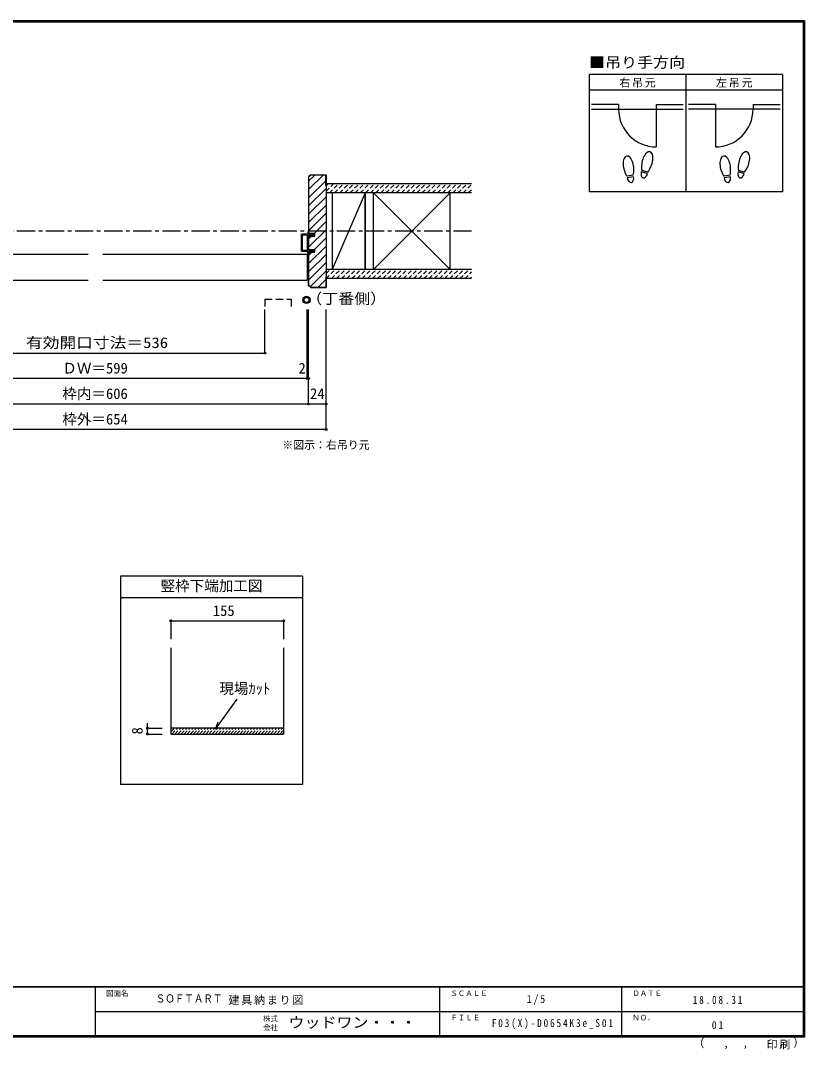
# Model space of a CAD drawing. Units: millimetres, scale not verified. Extents: x -973 to 977, y -718 to 696.
# Drawn here: x -101 to 977, y -718 to 696 of the extents above; entities that cross this region are included whole.
import ezdxf
from ezdxf.enums import TextEntityAlignment as Align

# ---------------------------------------------------------------- set-up
doc = ezdxf.new("R2010")
doc.units = ezdxf.units.MM
doc.header["$LTSCALE"] = 5
doc.header["$PDMODE"] = 32
doc.header["$PDSIZE"] = 2.5
for name, pattern in [('CHAIN1', [8, 5, -1, 1, -1]), ('DASHED1', [1.8, 1.2, -0.6]), ('DASHED2', [3, 2, -1])]:
    doc.linetypes.add(name, pattern=pattern)
for name, color, linetype in [('0-0_補助線', 7, 'Continuous'), ('0-1_通り芯', 4, 'CHAIN1'), ('0-3_仕上', 2, 'Continuous'), ('0-4_枠', 3, 'Continuous'), ('0-6_扉', 6, 'Continuous'), ('0-7_金物', 7, 'Continuous'), ('0-8_戸当', 3, 'Continuous'), ('0-A_文字', 3, 'Continuous'), ('0-B_寸法', 7, 'Continuous'), ('0-C_ﾊｯﾁ', 4, 'DASHED1'), ('F-0_補助線', 7, 'Continuous'), ('F-1_通り芯', 6, 'Continuous'), ('F-A_文字', 7, 'Continuous')]:
    doc.layers.add(name, color=color, linetype=linetype)
doc.styles.add('HGP明朝B', font='')
doc.styles.add('ＭＳ ゴシック', font='')
doc.styles.get('HGP明朝B').set_extended_font_data('HGP明朝B')
doc.styles.get('ＭＳ ゴシック').set_extended_font_data('MS Gothic')

# ---------------------------------------------------------------- blocks, each defined once
blk = doc.blocks.new('01')
at = {"layer": '0-0_補助線'}
for p, q in [((-14.5, 0.346), (-14.5, -0.449)), ((-14.3, 0.346), (-14.3, -0.449)), ((-12.045, -0.049), (-14.178, 0.444)), ((-12, 0.146), (-14.133, 0.639)), ((-11.475, 5.146), (-12.298, 4.504)), ((-12.175, 4.146), (-11.475, 4.146)), ((-12.045, -0.049), (-11.993, 0.145)), ((-11.475, 0.146), (-12, 0.146)), ((-11.475, 7.146), (-11.475, 5.146)), ((-11.475, 4.146), (-11.475, 0.146)), ((-10.68, 7.55), (-9.257, 6.508)), ((-9.375, 6.146), (-10.075, 6.146)), ((-10.075, 3.146), (-10.075, 6.146)), ((-10.075, 3.146), (-9.252, 2.504)), ((-9.375, 2.146), (-10.075, 2.146)), ((-10.075, 0.146), (-10.075, 2.146)), ((-10.075, 0.146), (10.075, 0.146)), ((10.075, 3.146), (9.252, 2.504)), ((10.68, 7.55), (9.257, 6.508)), ((9.375, 6.146), (10.075, 6.146)), ((9.375, 2.146), (10.075, 2.146)), ((10.075, 3.146), (10.075, 6.146)), ((10.075, 0.146), (10.075, 2.146)), ((11.475, 7.146), (11.475, 5.146)), ((11.475, 5.146), (12.298, 4.504)), ((12.175, 4.146), (11.475, 4.146)), ((11.475, 4.146), (11.475, 0.146)), ((11.475, 0.146), (12, 0.146)), ((12.045, -0.049), (11.993, 0.145)), ((12, 0.146), (14.133, 0.639)), ((12.045, -0.049), (14.178, 0.444)), ((14.3, 0.346), (14.3, -0.449)), ((14.5, 0.346), (14.5, -0.449)), ((-14.265, -0.741), (-12.235, -1.196)), ((-14.222, -0.546), (-12.191, -1.001)), ((-12, -1.488), (-12, -8.854)), ((-11.8, -1.488), (-11.8, -8.854)), ((-11, -9.654), (11, -9.654)), ((11, -9.854), (-11, -9.854)), ((-10.6, -1.554), (-10.6, -8.154)), ((-10.3, -1.254), (10.3, -1.254)), ((-10.3, -8.454), (10.3, -8.454)), ((10.6, -1.554), (10.6, -8.154)), ((11.8, -1.488), (11.8, -8.854)), ((12, -1.488), (12, -8.854)), ((14.222, -0.546), (12.191, -1.001)), ((14.265, -0.741), (12.235, -1.196))]:
    blk.add_line(p, q, dxfattribs=at)
for centre, radius, start, end in [((-14.2, 0.346), 0.3, 77.00048, 180), ((-14.2, 0.346), 0.1, 77.00048, 180), ((-12.175, 4.346), 0.2, 127.96957, 270), ((-10.975, 7.146), 0.5, 53.78053, 180), ((-9.375, 6.346), 0.2, 270, 53.78053), ((-9.375, 2.346), 0.2, 270, 52.03043), ((9.375, 6.346), 0.2, 126.21947, 270), ((9.375, 2.346), 0.2, 127.96957, 270), ((10.975, 7.146), 0.5, 0, 126.21947), ((12.175, 4.346), 0.2, 270, 52.03043), ((14.2, 0.346), 0.3, 0, 102.99952), ((14.2, 0.346), 0.1, 0, 102.99952), ((-14.2, -0.449), 0.3, 180, 257.3929), ((-14.2, -0.449), 0.1, 180, 257.3929), ((-12.3, -1.488), 0.3, 0, 76.0718), ((-12.3, -1.488), 0.5, 0, 76.0718), ((-11, -8.854), 1, 180, 270), ((-11, -8.854), 0.8, 180, 270), ((-10.3, -1.554), 0.3, 90, 180), ((-10.3, -8.154), 0.3, 180, 270), ((10.3, -1.554), 0.3, 0, 90), ((10.3, -8.154), 0.3, 270, 0), ((11, -8.854), 1, 270, 0), ((11, -8.854), 0.8, 270, 0), ((12.3, -1.488), 0.5, 103.9282, 180), ((12.3, -1.488), 0.3, 103.9282, 180), ((14.2, -0.449), 0.1, 282.6071, 0), ((14.2, -0.449), 0.3, 282.6071, 0)]:
    blk.add_arc(centre, radius, start, end, dxfattribs=at)

msp = doc.modelspace()

# ---------------------------------------------------------------- linework, layer by layer
at = {"layer": '0-1_通り芯'}
msp.add_line((519.153, 406.5), (-515.847, 406.5), dxfattribs=at)
at = {"layer": '0-3_仕上'}
for p, q in [((519.153, 471.5), (319.153, 471.5)), ((519.153, 459), (319.153, 459)), ((519.153, 354), (319.153, 354)), ((519.153, 341.5), (319.153, 341.5))]:
    msp.add_line(p, q, dxfattribs=at)
at = {"layer": '0-3_仕上', "color": 3}
for p, q in [((327.653, 459), (327.653, 354)), ((372.653, 354), (372.653, 459)), ((384.537, 354), (384.537, 459)), ((489.537, 354), (489.537, 459))]:
    msp.add_line(p, q, dxfattribs=at)
at = {"layer": '0-3_仕上', "color": 7}
for p, q in [((372.653, 459), (327.653, 354)), ((384.537, 459), (489.537, 354)), ((384.537, 354), (489.537, 459))]:
    msp.add_line(p, q, dxfattribs=at)
at = {"layer": '0-4_枠'}
for p, q in [((297.982, 484), (295.153, 481.172)), ((295.153, 481.172), (295.153, 403.5)), ((298.189, 483.5), (295.653, 480.964)), ((295.653, 403.5), (295.653, 480.964)), ((297.982, 484), (319.153, 484)), ((318.653, 483.5), (298.189, 483.5)), ((318.653, 469), (318.653, 483.5)), ((319.153, 484), (319.153, 329)), ((318.653, 469), (319.153, 469)), ((295.153, 381.2), (295.153, 399.8)), ((295.153, 399.8), (303.653, 399.8)), ((295.653, 381.2), (295.653, 399.8)), ((295.153, 381.2), (303.653, 381.2)), ((295.153, 331.828), (295.153, 377.5)), ((295.153, 377.5), (303.653, 377.5)), ((295.653, 332.036), (295.653, 377.5)), ((303.653, 377.5), (303.653, 381.2)), ((318.653, 344), (318.653, 329.5)), ((318.653, 344), (319.153, 344)), ((297.982, 329), (295.153, 331.828)), ((298.189, 329.5), (295.653, 332.036)), ((297.982, 329), (319.153, 329)), ((298.189, 329.5), (318.653, 329.5)), ((105.824, -165.826), (105.824, -284.48)), ((260.824, -165.826), (260.824, -284.48)), ((260.824, -276.48), (105.824, -276.48)), ((105.824, -284.48), (260.824, -284.48))]:
    msp.add_line(p, q, dxfattribs=at)
msp.add_lwpolyline([(303.653, 399.8), (303.653, 403.5), (295.153, 403.5)], dxfattribs=at)
at = {"layer": '0-6_扉'}
for p, q in [((-286.847, 375), (-7.847, 375)), ((12.153, 375), (293.153, 375)), ((293.153, 375), (293.153, 339)), ((-286.847, 339), (-7.847, 339)), ((12.153, 339), (293.153, 339))]:
    msp.add_line(p, q, dxfattribs=at)
at = {"layer": '0-6_扉', "linetype": 'DASHED2'}
for p, q in [((235.158, 312.908), (271.158, 312.908)), ((235.158, 312.908), (235.158, 299)), ((271.158, 312.908), (271.158, 299))]:
    msp.add_line(p, q, dxfattribs=at)
at = {"layer": '0-7_金物'}
for radius in [5, 3.5]:
    msp.add_circle((292.202, 311.957), radius, dxfattribs=at)
at = {"layer": '0-8_戸当', "color": 2}
for p, q in [((721.239, 580.308), (684.139, 580.308)), ((721.239, 580.308), (721.239, 574.008)), ((773.039, 580.308), (810.139, 580.308)), ((773.039, 580.308), (773.039, 522.208)), ((854.239, 580.308), (817.139, 580.308)), ((854.239, 580.308), (854.239, 522.208)), ((906.039, 580.308), (943.139, 580.308)), ((906.039, 580.308), (906.039, 574.008)), ((684.139, 574.008), (810.139, 574.008)), ((943.139, 574.008), (817.139, 574.008))]:
    msp.add_line(p, q, dxfattribs=at)
at = {"layer": '0-8_戸当'}
for p, q in [((741.457, 483.378), (732.811, 481.853)), ((741.822, 481.31), (733.175, 479.785)), ((760.924, 485.706), (752.444, 487.978)), ((761.468, 487.735), (752.987, 490.007)), ((874.457, 483.378), (865.811, 481.853)), ((874.822, 481.31), (866.175, 479.785)), ((893.924, 485.706), (885.444, 487.978)), ((894.468, 487.735), (885.987, 490.007))]:
    msp.add_line(p, q, dxfattribs=at)
at = {"layer": '0-8_戸当', "color": 2}
for centre, start, end in [((773.039, 574.008), 180, 270), ((854.239, 574.008), 270, 0)]:
    msp.add_arc(centre, 51.8, start, end, dxfattribs=at)
at = {"layer": '0-8_戸当'}
for centre, major_axis, ratio, start_param, end_param in [((734.795, 495.877), (-2.445, 13.867), 0.5, 4.34059143, 8.22577918), ((760.713, 501.878), (3.644, 13.601), 0.5, 4.34059143, 8.22577918), ((867.795, 495.877), (-2.445, 13.867), 0.5, 4.34059143, 8.22577918), ((893.713, 501.878), (3.644, 13.601), 0.5, 4.34059143, 8.22577918), ((760.609, 501.489), (4.416, 16.48), 0.4, 1.85063327, 2.44287679), ((760.609, 501.489), (4.416, 16.48), 0.4, 3.84030852, 4.43255203), ((893.609, 501.489), (4.416, 16.48), 0.4, 1.85063327, 2.44287679), ((893.609, 501.489), (4.416, 16.48), 0.4, 3.84030852, 4.43255203), ((734.865, 495.481), (-2.963, 16.802), 0.4, 1.85063327, 2.44287679), ((737.498, 480.548), (-1.27, 7.205), 0.6, 1.57079633, 4.71238898), ((734.865, 495.481), (-2.963, 16.802), 0.4, 3.84030852, 4.43255203), ((756.684, 486.842), (1.894, 7.067), 0.6, 1.57079633, 4.71238898), ((867.865, 495.481), (-2.963, 16.802), 0.4, 1.85063327, 2.44287679), ((870.498, 480.548), (-1.27, 7.205), 0.6, 1.57079633, 4.71238898), ((867.865, 495.481), (-2.963, 16.802), 0.4, 3.84030852, 4.43255203), ((889.684, 486.842), (1.894, 7.067), 0.6, 1.57079633, 4.71238898)]:
    msp.add_ellipse(centre, major_axis=major_axis, ratio=ratio, start_param=start_param, end_param=end_param, dxfattribs=at)
at = {"layer": '0-A_文字'}
for p, q in [((680.639, 621.667), (680.639, 460.667)), ((946.639, 621.667), (680.639, 621.667)), ((813.639, 621.667), (813.639, 460.667)), ((680.639, 600.667), (946.639, 600.667)), ((372.653, 459), (372.653, 354)), ((384.537, 354), (384.537, 459)), ((489.537, 354), (489.537, 459)), ((36.653, -67.5), (36.653, -354.007)), ((286.653, -67.5), (36.653, -67.5)), ((286.653, -67.5), (286.653, -354.007)), ((286.653, -97.5), (36.653, -97.5)), ((286.653, -354.007), (36.653, -354.007))]:
    msp.add_line(p, q, dxfattribs=at)
at = {"layer": '0-A_文字', "color": 7}
for q in [(196.712, -236.658), (170.706, -267.511)]:
    msp.add_line((166.959, -277.819), q, dxfattribs=at)
at = {"layer": '0-A_文字'}
msp.add_lwpolyline([(946.639, 621.667), (946.639, 460.667), (680.639, 460.667)], dxfattribs=at)
at = {"layer": '0-B_寸法', "color": 4}
for p, q in [((235.158, 239), (235.158, 299)), ((293.153, 204), (293.153, 299)), ((295.153, 169), (295.153, 299)), ((319.153, 134), (319.153, 299)), ((-281.847, 239), (235.158, 239)), ((295.153, 204), (-291.847, 204)), ((319.153, 169), (-315.847, 169)), ((319.153, 134), (-315.847, 134)), ((105.824, -128.894), (105.824, -153.894)), ((73.766, -284.48), (73.766, -269.48)), ((73.766, -276.48), (93.766, -276.48)), ((73.766, -284.48), (93.766, -284.48))]:
    msp.add_line(p, q, dxfattribs=at)
msp.add_lwpolyline([(105.824, -128.894), (260.824, -128.894), (260.824, -153.894)], dxfattribs=at)
at = {"layer": '0-B_寸法'}
for p in [(235.158, 239), (293.153, 204), (295.153, 204), (295.153, 169), (319.153, 169), (319.153, 134), (105.824, -128.894), (260.824, -128.894), (73.766, -276.48), (73.766, -284.48)]:
    msp.add_point(p, dxfattribs=at)
at = {"layer": '0-C_ﾊｯﾁ', "linetype": 'Continuous'}
for p, q in [((303.673, 483.5), (295.653, 475.48)), ((314.986, 483.5), (295.653, 464.166)), ((318.653, 475.853), (295.653, 452.853)), ((319.153, 465.039), (295.653, 441.539)), ((319.153, 453.726), (295.653, 430.225)), ((319.153, 442.412), (295.653, 418.912)), ((319.153, 431.098), (295.653, 407.598)), ((319.153, 419.784), (302.869, 403.5)), ((319.153, 408.47), (295.653, 384.97)), ((299.169, 399.8), (295.653, 396.284)), ((319.153, 397.157), (303.196, 381.2)), ((319.153, 385.843), (295.653, 362.343)), ((299.496, 377.5), (295.653, 373.657)), ((319.153, 374.529), (295.653, 351.029)), ((319.153, 363.216), (295.653, 339.716)), ((319.153, 351.902), (297.47, 330.219)), ((318.653, 340.088), (308.065, 329.5))]:
    msp.add_line(p, q, dxfattribs=at)
at = {"layer": '0-C_ﾊｯﾁ'}
for p, q in [((319.153, 461.53), (329.123, 471.5)), ((319.153, 468.601), (322.052, 471.5)), ((323.694, 459), (336.194, 471.5)), ((330.765, 459), (343.265, 471.5)), ((337.837, 459), (350.337, 471.5)), ((344.908, 459), (357.408, 471.5)), ((351.979, 459), (364.479, 471.5)), ((359.05, 459), (371.55, 471.5)), ((366.121, 459), (378.621, 471.5)), ((373.192, 459), (385.692, 471.5)), ((380.263, 459), (392.763, 471.5)), ((387.334, 459), (399.834, 471.5)), ((394.405, 459), (406.905, 471.5)), ((401.476, 459), (412.318, 469.841)), ((408.547, 459), (421.047, 471.5)), ((415.618, 459), (428.118, 471.5)), ((422.689, 459), (435.189, 471.5)), ((429.76, 459), (442.26, 471.5)), ((436.831, 459), (449.331, 471.5)), ((443.903, 459), (456.403, 471.5)), ((450.974, 459), (463.474, 471.5)), ((458.045, 459), (470.545, 471.5)), ((465.116, 459), (477.616, 471.5)), ((472.187, 459), (484.687, 471.5)), ((479.258, 459), (491.758, 471.5)), ((486.329, 459), (498.829, 471.5)), ((493.4, 459), (505.9, 471.5)), ((500.471, 459), (512.971, 471.5)), ((507.542, 459), (519.153, 470.611)), ((514.613, 459), (519.153, 463.54)), ((319.153, 348.393), (324.76, 354)), ((319.242, 341.411), (331.831, 354)), ((326.403, 341.5), (338.903, 354)), ((333.474, 341.5), (345.974, 354)), ((340.545, 341.5), (353.045, 354)), ((347.616, 341.5), (360.116, 354)), ((354.687, 341.5), (367.187, 354)), ((361.758, 341.5), (374.258, 354)), ((368.829, 341.5), (381.329, 354)), ((375.9, 341.5), (388.4, 354)), ((382.971, 341.5), (395.471, 354)), ((390.042, 341.5), (402.542, 354)), ((397.113, 341.5), (409.613, 354)), ((404.184, 341.5), (416.684, 354)), ((411.255, 341.5), (423.755, 354)), ((418.326, 341.5), (430.826, 354)), ((425.398, 341.5), (437.898, 354)), ((432.469, 341.5), (444.969, 354)), ((439.54, 341.5), (452.04, 354)), ((446.611, 341.5), (459.111, 354)), ((453.682, 341.5), (466.182, 354)), ((460.753, 341.5), (473.253, 354)), ((467.824, 341.5), (480.324, 354)), ((474.895, 341.5), (487.395, 354)), ((481.966, 341.5), (494.466, 354)), ((489.037, 341.5), (501.537, 354)), ((496.108, 341.5), (508.608, 354)), ((503.179, 341.5), (515.679, 354)), ((510.25, 341.5), (519.153, 350.403)), ((517.321, 341.5), (519.153, 343.332)), ((105.824, -277.257), (106.602, -276.48)), ((105.824, -281.5), (110.845, -276.48)), ((107.087, -284.48), (115.087, -276.48)), ((111.33, -284.48), (119.33, -276.48)), ((115.573, -284.48), (123.573, -276.48)), ((119.815, -284.48), (127.815, -276.48)), ((124.058, -284.48), (132.058, -276.48)), ((128.3, -284.48), (136.3, -276.48)), ((132.543, -284.48), (140.543, -276.48)), ((136.786, -284.48), (144.786, -276.48)), ((141.028, -284.48), (149.028, -276.48)), ((145.271, -284.48), (153.271, -276.48)), ((149.514, -284.48), (157.514, -276.48)), ((153.756, -284.48), (161.756, -276.48)), ((157.999, -284.48), (165.999, -276.48)), ((162.242, -284.48), (170.242, -276.48)), ((166.484, -284.48), (174.484, -276.48)), ((170.727, -284.48), (178.727, -276.48)), ((174.97, -284.48), (182.97, -276.48)), ((179.212, -284.48), (187.212, -276.48)), ((183.455, -284.48), (191.455, -276.48)), ((187.697, -284.48), (195.697, -276.48)), ((191.94, -284.48), (199.94, -276.48)), ((196.183, -284.48), (204.183, -276.48)), ((200.425, -284.48), (208.425, -276.48)), ((204.668, -284.48), (212.668, -276.48)), ((208.911, -284.48), (216.911, -276.48)), ((213.153, -284.48), (221.153, -276.48)), ((217.396, -284.48), (225.396, -276.48)), ((221.639, -284.48), (229.639, -276.48)), ((225.881, -284.48), (233.881, -276.48)), ((230.124, -284.48), (238.124, -276.48)), ((234.366, -284.48), (242.366, -276.48)), ((238.609, -284.48), (246.609, -276.48)), ((242.852, -284.48), (250.852, -276.48)), ((247.094, -284.48), (255.094, -276.48)), ((251.337, -284.48), (259.337, -276.48)), ((255.58, -284.48), (260.824, -279.235)), ((259.822, -284.48), (260.824, -283.478))]:
    msp.add_line(p, q, dxfattribs=at)
at = {"layer": 'F-1_通り芯'}
for p, q in [((-973.347, 695.833), (976.653, 695.833)), ((-973.347, 695), (976.653, 695)), ((-973.347, 694.167), (976.653, 694.167)), ((974.986, 695.833), (974.986, -700.833)), ((975.82, 695.833), (975.82, -700.833)), ((976.653, 695.833), (976.653, -700.833)), ((976.653, -631.667), (-973.347, -631.667)), ((976.653, -632.5), (-973.347, -632.5)), ((1.653, -632.5), (1.653, -699.167)), ((474.986, -632.5), (474.986, -699.167)), ((724.986, -632.5), (724.986, -699.167)), ((1.653, -665.833), (974.986, -665.834)), ((976.653, -699.167), (-973.347, -699.167)), ((976.653, -700), (-973.347, -700)), ((976.653, -700.833), (-973.347, -700.833))]:
    msp.add_line(p, q, dxfattribs=at)

# ---------------------------------------------------------------- block references
at = {"layer": '0-0_補助線', "xscale": -1, "rotation": 270}
msp.add_blockref('01', (295.007, 390.5), dxfattribs=at)

# ---------------------------------------------------------------- texts
at = {"layer": '0-A_文字', "color": 7, "style": 'ＭＳ ゴシック', "width": 1.1}
for s, p in [('■吊り手方向', (680.639, 626.667)), ('（丁番側）', (291.835, 302.105))]:
    msp.add_text(s, height=14.66, dxfattribs=at).set_placement(p, align=Align.BOTTOM_LEFT)
at = {"layer": '0-A_文字', "color": 7, "style": 'ＭＳ ゴシック'}
for s, height, p in [('※図示：右吊り元', 11, (258.958, 103.923)), ('竪枠下端加工図', 14.66, (91.653, -92.5)), ('現場ｶｯﾄ', 14.66, (172.41, -233.662))]:
    msp.add_text(s, height=height, dxfattribs=at).set_placement(p, align=Align.BOTTOM_LEFT)
at = {"layer": '0-A_文字', "color": 7, "char_height": 11, "attachment_point": 7, "style": 'ＭＳ ゴシック'}
for s, insert in [('\\T1.17;右吊元', (722.139, 603.667)), ('\\T1.17;左吊元', (855.139, 603.667))]:
    msp.add_mtext(s, dxfattribs=dict(at, insert=insert))
at = {"layer": '0-B_寸法', "style": 'ＭＳ ゴシック', "width": 1.15}
msp.add_text('有効開口寸法＝536', height=14.66, dxfattribs=at).set_placement((-93.347, 241.5), align=Align.BOTTOM_LEFT)
at = {"layer": '0-B_寸法', "style": 'ＭＳ ゴシック'}
for s, p in [('ＤＷ＝599', (-43.347, 206.5)), ('2', (281.257, 206.5)), ('枠内＝606', (-43.347, 171.5)), ('24', (297.153, 171.5)), ('枠外＝654', (-43.347, 136.5)), ('155', (163.514, -126.678))]:
    msp.add_text(s, height=14.66, dxfattribs=at).set_placement(p, align=Align.BOTTOM_LEFT)
msp.add_text('8', height=14.66, rotation=90, dxfattribs=at).set_placement((71.266, -285.037), align=Align.BOTTOM_LEFT)
at = {"layer": 'F-0_補助線', "style": 'HGP明朝B', "width": 0.85}
msp.add_text('ＳＯＦＴＡＲＴ', height=11, dxfattribs=at).set_placement((84.986, -656.798), align=Align.BOTTOM_LEFT)
at = {"layer": 'F-0_補助線', "insert": (185.035, -656.798), "char_height": 11, "attachment_point": 7, "style": 'ＭＳ ゴシック'}
msp.add_mtext('\\T1.17;建具納まり図', dxfattribs=at)
at = {"layer": 'F-A_文字', "style": 'ＭＳ ゴシック'}
for s, height, p in [('図面名', 7.331, (16.653, -646.667)), ('ＳＣＡＬＥ', 7.331, (489.986, -646.667)), ('ＤＡＴＥ', 7.331, (739.986, -646.667)), ('株式', 7.331, (232.486, -681.5)), ('ＦＩＬＥ', 7.331, (489.986, -680)), ('ＮＯ．', 7.331, (739.986, -680.001)), ('会社', 7.331, (232.486, -693.5)), ('（', 11, (823.992, -718.052)), ('）', 11, (961.387, -717.355)), (',', 11, (865.199, -718.052)), (',', 11, (891.686, -717.588))]:
    msp.add_text(s, height=height, dxfattribs=at).set_placement(p, align=Align.BOTTOM_LEFT)
at = {"layer": 'F-A_文字', "style": 'ＭＳ ゴシック', "width": 1.1}
msp.add_text('ウッドワン・・・', height=14.66, dxfattribs=at).set_placement((267.486, -692.5), align=Align.BOTTOM_LEFT)
at = {"layer": 'F-A_文字', "char_height": 11, "attachment_point": 7, "style": 'ＭＳ ゴシック'}
for s, insert in [('\\T1.38;\\W0.9;1/5', (594.986, -656.667)), ('\\T1.39;\\W0.85;18.08.31', (823.111, -655.417)), ('\\T1.4;\\W0.85;F03(X)-D0654K3e_S01', (546.861, -690.001)), ('\\T1.36;\\W0.9;01', (849.361, -690.001)), ('\\T1.17;印刷', (924.678, -717.82))]:
    msp.add_mtext(s, dxfattribs=dict(at, insert=insert))

doc.saveas('drawing.dxf')
